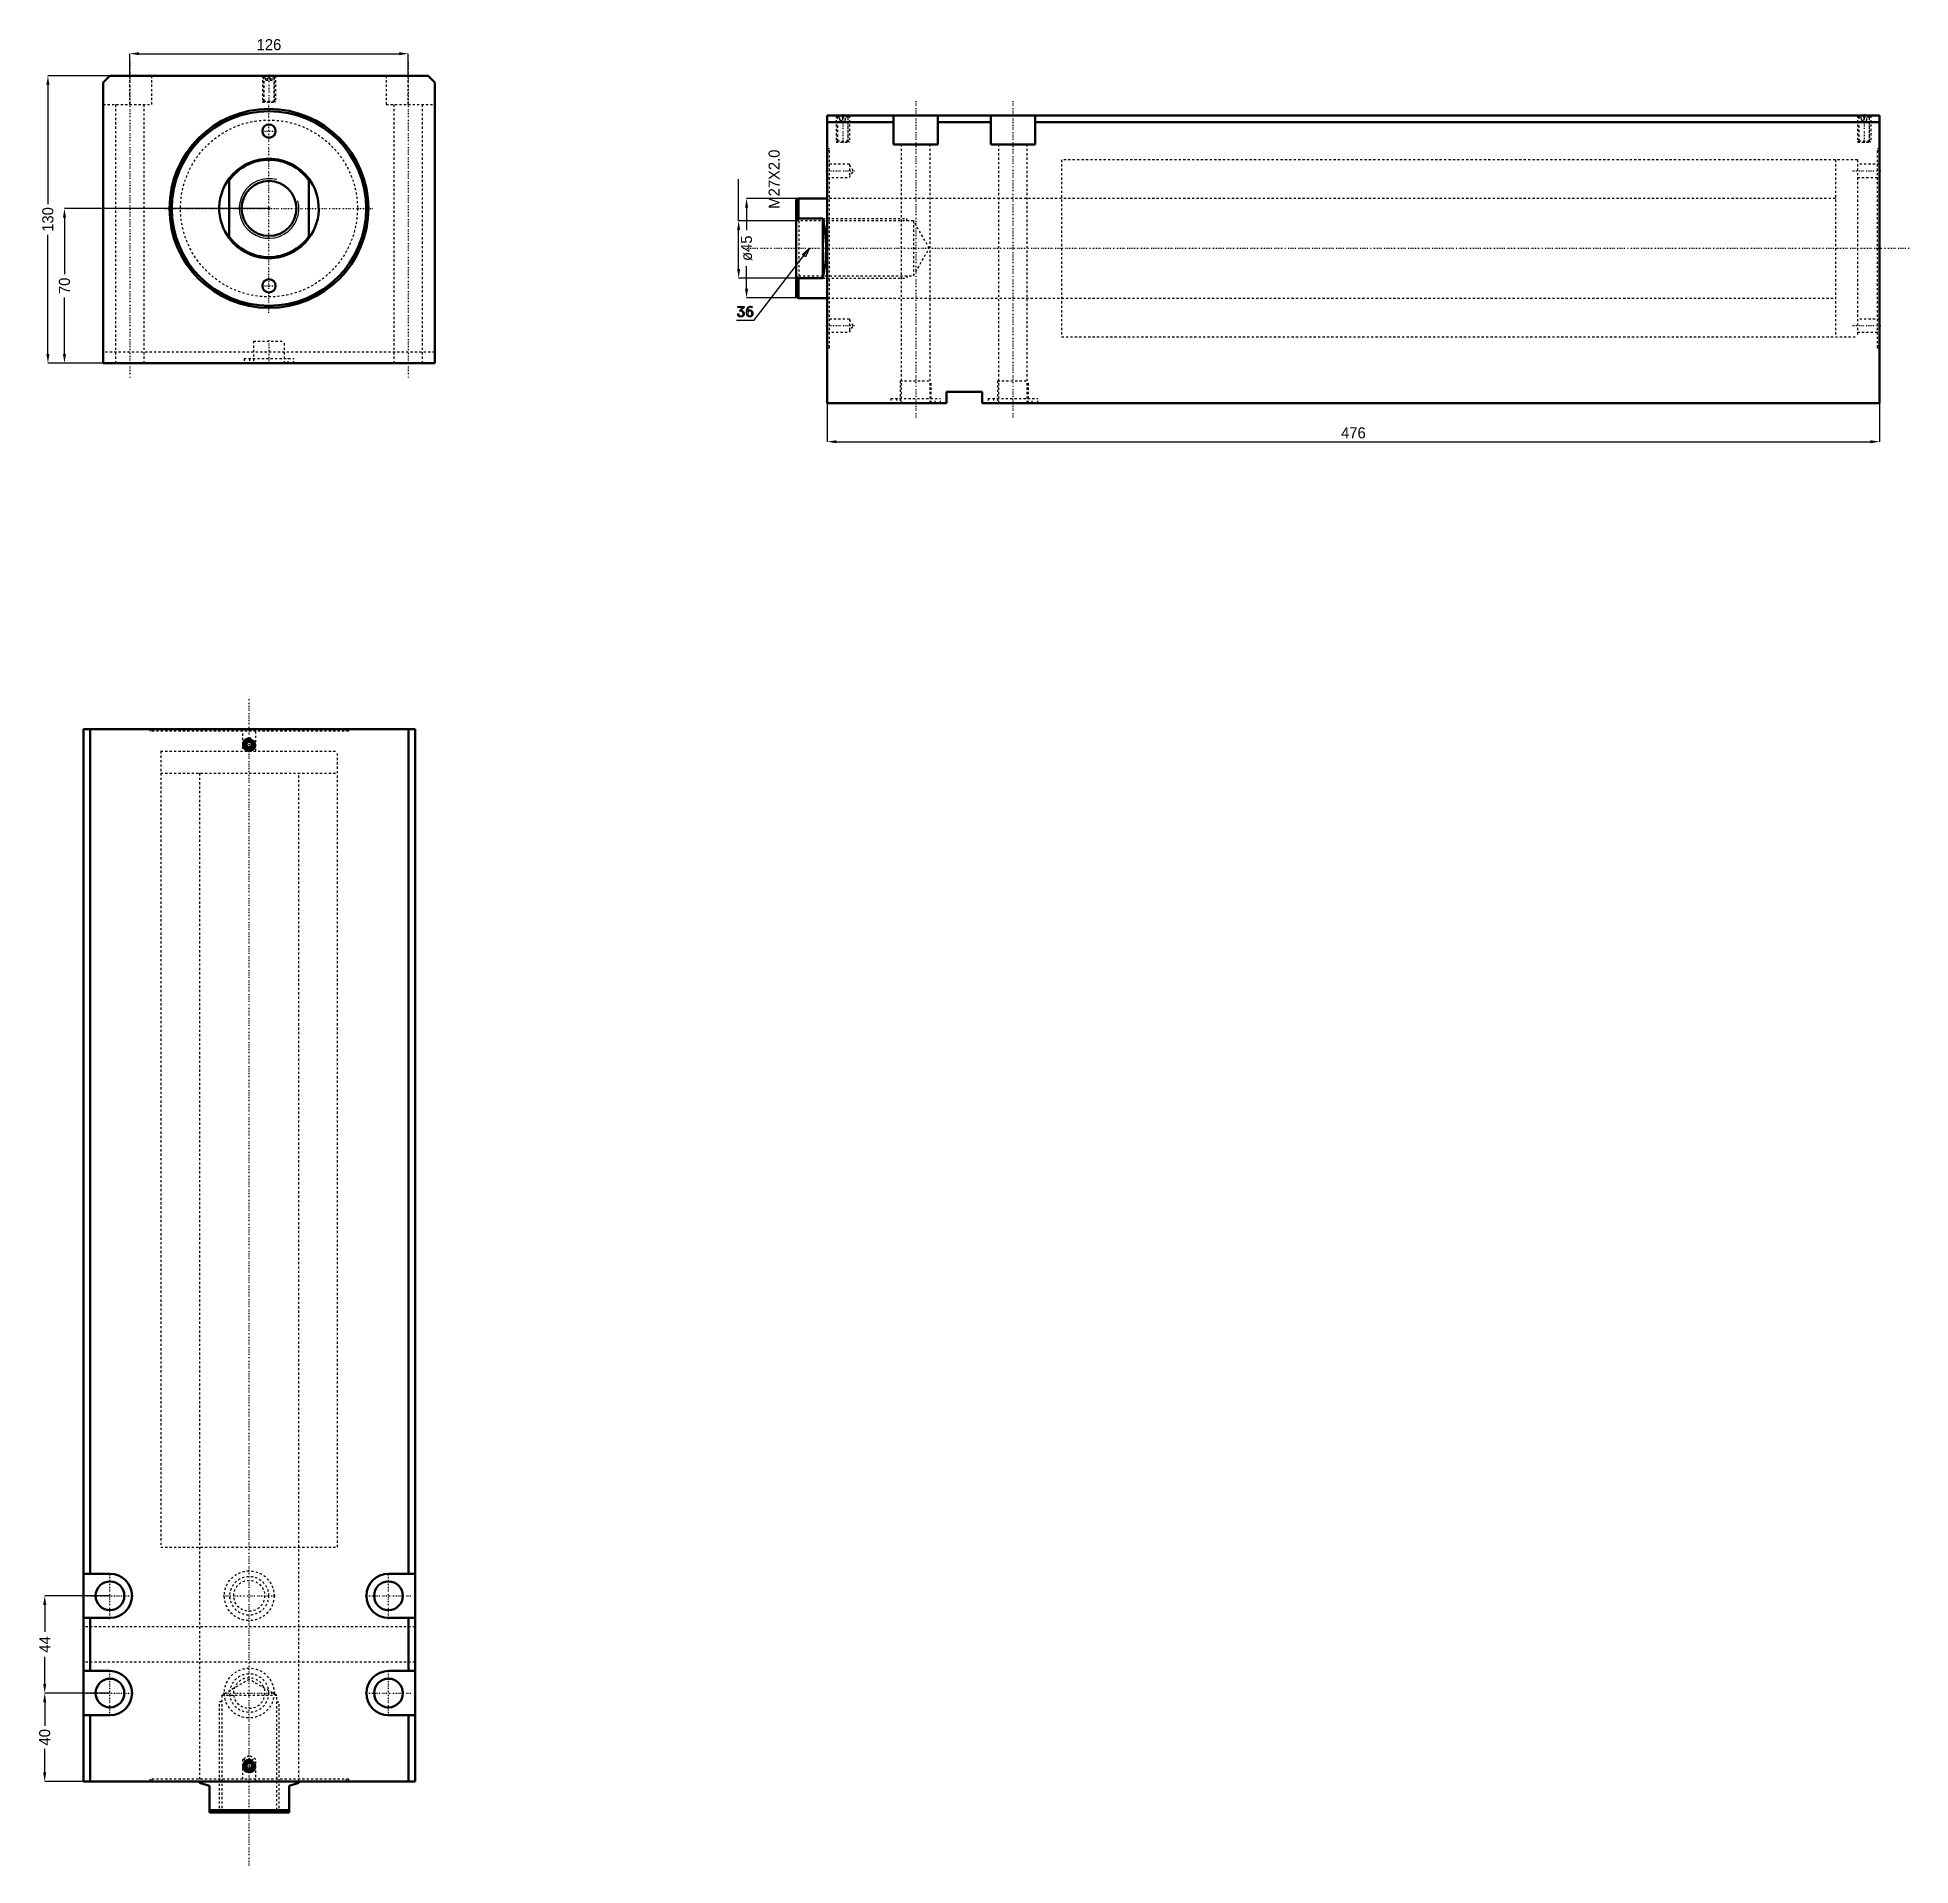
# Model space of a CAD drawing. Header units: millimetres. Extents: x -105 to 743, y -749 to 77.
import ezdxf

# ---------------------------------------------------------------- set-up
doc = ezdxf.new("R2010")
doc.units = ezdxf.units.MM
doc.linetypes.add('Center', pattern=[1.5, 0.45, -0.5, 0.05, -0.5])
doc.linetypes.add('Dashed', pattern=[2, 1, -1])
for name, color, linetype, lineweight in [('2d ConnectionPoints', 7, 'Continuous', 50), ('AM_0', 7, 'Continuous', 50), ('AM_5', 3, 'Continuous', 25), ('AM_7', 7, 'Center', 25), ('AM_9', 6, 'Dashed', 25)]:
    doc.layers.add(name, color=color, linetype=linetype, lineweight=lineweight)
doc.dimstyles.new('ISO-25', dxfattribs={"dimtxt": 2.5, "dimasz": 2.5, "dimexe": 1.25, "dimexo": 0.625, "dimtad": 1, "dimtxsty": 'Standard', "dimcen": 2.5, "dimadec": 0, "dimazin": 0, "dimtfac": 1, "dimtmove": 0, "dimatfit": 3, "dimfxl": 0, "dimarcsym": 0})

# ---------------------------------------------------------------- blocks, each defined once
blk = doc.blocks.new('1_JECX_MF_INLA_80_350_0_rod__0_in_JECX_MF_160_INLA_80_350_0__0')
at = {"layer": 'AM_0'}
for p, q in [((-18, -13.5), (-18, 13.5)), ((18, 13.5), (18, -13.5))]:
    blk.add_line(p, q, dxfattribs=at)
for points in [[(-18, 13.5), (-19.11, 11.88), (-20.07, 10.17), (-20.88, 8.38), (-21.53, 6.53), (-22.02, 4.63), (-22.34, 2.69), (-22.49, 0.73), (-22.47, -1.23), (-22.27, -3.18), (-21.91, -5.11), (-21.38, -7), (-20.69, -8.84), (-19.84, -10.61), (-18.84, -12.3), (-18, -13.5)], [(18, -13.5), (19.11, -11.88), (20.07, -10.17), (20.88, -8.38), (21.53, -6.53), (22.02, -4.63), (22.34, -2.69), (22.49, -0.73), (22.47, 1.23), (22.27, 3.18), (21.91, 5.11), (21.38, 7), (20.69, 8.84), (19.84, 10.61), (18.84, 12.3), (18, 13.5)]]:
    blk.add_lwpolyline(points, dxfattribs=at)
blk.add_circle((0, 0), 12.42, dxfattribs=at)
for radius, start, end in [(22.5, 36.8699, 143.1301), (22, 35.0968, 144.9032), (22, 215.0968, 324.9032), (22.5, 216.8699, 323.1301)]:
    blk.add_arc((0, 0), radius, start, end, dxfattribs=at)
at = {"layer": 'AM_5'}
blk.add_arc((0, 0), 13.5, 75, 15, dxfattribs=at)
blk = doc.blocks.new('2_JECX_MF_EXLA_80_350_0_body__0_in_JECX_MF_160_INLA_80_350_0__0')
at = {"layer": 'AM_0'}
for p, q in [((-72, 60), (-75, 57)), ((72, 60), (-72, 60)), ((75, 57), (72, 60)), ((-75, 57), (-75, -70)), ((75, -70), (75, 57)), ((-75, -70), (75, -70))]:
    blk.add_line(p, q, dxfattribs=at)
for centre, radius in [((0, 0), 45), ((0, 0), 44), ((0, 35), 3), ((0, -35), 3)]:
    blk.add_circle(centre, radius, dxfattribs=at)
at = {"layer": 'AM_5', "linetype": 'Dashed'}
for p, q in [((-3, 60), (-3, 48)), ((3, 60), (3, 48))]:
    blk.add_line(p, q, dxfattribs=at)
at = {"layer": 'AM_7'}
for p, q in [((-63, 66.5), (-63, -76.5)), ((0, 60.6), (0, 47.4)), ((63, 66.5), (63, -76.5)), ((0, -47.25), (0, 47.25)), ((-3.15, 35), (3.15, 35)), ((-47.25, 0), (47.25, 0)), ((-3.15, -35), (3.15, -35)), ((0, -59.5), (0, -70.5))]:
    blk.add_line(p, q, dxfattribs=at)
at = {"layer": 'AM_9'}
for p, q in [((-63, 47), (-63, 60)), ((-53, 47), (-53, 60)), ((-3, 60), (-2.46, 59.46)), ((-2.46, 59.46), (-2.46, 48.54)), ((-2.46, 59.46), (2.46, 59.46)), ((-1.9, 60), (-2.4, 59.5)), ((-2.4, 59.5), (2.4, 59.5)), ((-2.4, 59.5), (-2.4, 48)), ((-1.44, 58), (-1.44, 60)), ((-0.72, 58), (-0.72, 60)), ((0.72, 58), (0.72, 60)), ((1.44, 58), (1.44, 60)), ((2.4, 59.5), (1.9, 60)), ((2.4, 48), (2.4, 59.5)), ((2.46, 59.46), (3, 60)), ((2.46, 48.54), (2.46, 59.46)), ((53, 60), (53, 47)), ((63, 47), (63, 60)), ((-1.44, 58), (1.44, 58)), ((-75, 47), (-53, 47)), ((-69.5, 47), (-69.5, -70)), ((-56.5, -70), (-56.5, 47)), ((-2.46, 48.54), (-3, 48)), ((-3, 48), (3, 48)), ((-2.46, 48.54), (2.46, 48.54)), ((3, 48), (2.46, 48.54)), ((53, 47), (75, 47)), ((56.5, 47), (56.5, -70)), ((69.5, -70), (69.5, 47)), ((75, -65), (-75, -65)), ((-7, -60), (7, -60)), ((-7, -60), (-7, -70)), ((7, -70), (7, -60)), ((-11.25, -67.9), (11.25, -67.9)), ((-11.25, -67.9), (-11.25, -70)), ((-8.75, -67.9), (-8.75, -70)), ((8.75, -70), (8.75, -67.9)), ((11.25, -70), (11.25, -67.9))]:
    blk.add_line(p, q, dxfattribs=at)
blk.add_circle((0, 0), 40, dxfattribs=at)
blk = doc.blocks.new('*D3')
at = {"layer": 'AM_5', "color": 0, "lineweight": -2}
for p, q in [((-63, 60), (-63, 70)), ((-58.83, 70), (58.83, 70)), ((63, 60), (63, 70))]:
    blk.add_line(p, q, dxfattribs=at)
at = {"layer": 'AM_5', "color": 0}
for points in [[(-58.83, 70.69), (-58.83, 69.31), (-63, 70)], [(58.83, 69.31), (58.83, 70.69), (63, 70)]]:
    blk.add_solid(points, dxfattribs=at)
at = {"layer": 'Defpoints', "color": 0}
for p in [(63, 70), (-63, 60), (63, 60)]:
    blk.add_point(p, dxfattribs=at)
at = {"layer": 'AM_5', "color": 0, "insert": (0, 74.05), "char_height": 5, "attachment_point": 5}
blk.add_mtext('126', dxfattribs=at)
blk = doc.blocks.new('*D4')
at = {"layer": 'AM_5', "color": 0, "lineweight": -2}
for p, q in [((-72, 60), (-100, 60)), ((-100, 55.83), (-100, 1.97)), ((-100, -65.83), (-100, -11.97)), ((-75, -70), (-100, -70))]:
    blk.add_line(p, q, dxfattribs=at)
at = {"layer": 'AM_5', "color": 0}
for points in [[(-99.31, 55.83), (-100.69, 55.83), (-100, 60)], [(-100.69, -65.83), (-99.31, -65.83), (-100, -70)]]:
    blk.add_solid(points, dxfattribs=at)
at = {"layer": 'Defpoints', "color": 0}
for p in [(-72, 60), (-100, -70), (-75, -70)]:
    blk.add_point(p, dxfattribs=at)
at = {"layer": 'AM_5', "color": 0, "insert": (-100, -5), "char_height": 5, "attachment_point": 5, "rotation": 90}
blk.add_mtext('130', dxfattribs=at)
blk = doc.blocks.new('*D5')
at = {"layer": 'AM_5', "color": 0, "lineweight": -2}
for p, q in [((0, 0), (-92.5, 0)), ((-92.5, -4.17), (-92.5, -29.72)), ((-92.5, -65.83), (-92.5, -40.28)), ((-75, -70), (-92.5, -70))]:
    blk.add_line(p, q, dxfattribs=at)
at = {"layer": 'AM_5', "color": 0}
for points in [[(-91.81, -4.17), (-93.19, -4.17), (-92.5, 0)], [(-93.19, -65.83), (-91.81, -65.83), (-92.5, -70)]]:
    blk.add_solid(points, dxfattribs=at)
at = {"layer": 'Defpoints', "color": 0}
for p in [(0, 0), (-92.5, -70), (-75, -70)]:
    blk.add_point(p, dxfattribs=at)
at = {"layer": 'AM_5', "color": 0, "insert": (-92.5, -35), "char_height": 5, "attachment_point": 5, "rotation": 90}
blk.add_mtext('70', dxfattribs=at)
blk = doc.blocks.new('1_JECX_MF_INLA_80_350_0_rod__0_in_JECX_MF_160_INLA_80_350_0__4')
at = {"layer": 'AM_0'}
for p, q in [((-22.5, 0), (-22.5, -0.54)), ((22.5, -0.54), (22.5, 0)), ((-18, -2), (-22.5, -0.54)), ((-18, -14), (-18, -2)), ((22.5, -0.54), (18, -2)), ((18, -2), (18, -14)), ((-18, -13), (18, -13)), ((-18, -14), (18, -14))]:
    blk.add_line(p, q, dxfattribs=at)
at = {"layer": 'AM_5', "linetype": 'Dashed'}
for p, q in [((-13.5, -14), (-13.5, 36)), ((-12.42, 36), (-13.5, 36)), ((12.42, 36), (13.5, 36)), ((13.5, -14), (13.5, 36))]:
    blk.add_line(p, q, dxfattribs=at)
at = {"layer": 'AM_7'}
blk.add_line((0, -38), (0, 490), dxfattribs=at)
at = {"layer": 'AM_9'}
for p, q in [((-40, 466), (40, 466)), ((-40, 466), (-40, 456)), ((40, 456), (40, 466)), ((-40, 456), (40, 456)), ((-22.5, 456), (-22.5, 0)), ((22.5, 0), (22.5, 456)), ((0, 46.17), (-12.42, 39)), ((12.42, 39), (0, 46.17)), ((-12.42, 39), (12.42, 39)), ((-12.42, 39), (-12.42, -12.92)), ((12.42, -12.92), (12.42, 39)), ((-12.42, -12.92), (-13.5, -14)), ((-12.42, -12.92), (12.42, -12.92)), ((13.5, -14), (12.42, -12.92))]:
    blk.add_line(p, q, dxfattribs=at)
blk = doc.blocks.new('2_JECX_MF_EXLA_80_350_0_body__0_in_JECX_MF_160_INLA_80_350_0__4')
at = {"layer": 'AM_0'}
for p, q in [((75, 476), (-75, 476)), ((-75, 476), (-75, 0)), ((-72, 476), (-72, 94)), ((72, 476), (72, 94)), ((75, 476), (75, 0)), ((-0.72, 470.25), (-1.44, 469)), ((-1.44, 469), (-0.72, 467.75)), ((0.72, 470.25), (-0.72, 470.25)), ((-0.72, 467.75), (0.72, 467.75)), ((1.44, 469), (0.72, 470.25)), ((0.72, 467.75), (1.44, 469)), ((-63, 94), (-75, 94)), ((75, 94), (63, 94)), ((-75, 74), (-63, 74)), ((-72, 74), (-72, 50)), ((63, 74), (75, 74)), ((72, 74), (72, 50)), ((-63, 50), (-75, 50)), ((75, 50), (63, 50)), ((-75, 30), (-63, 30)), ((-72, 30), (-72, 0)), ((63, 30), (75, 30)), ((72, 30), (72, 0)), ((75, 0), (-75, 0)), ((-0.72, 8.25), (-1.44, 7)), ((-1.44, 7), (-0.72, 5.75)), ((0.72, 8.25), (-0.72, 8.25)), ((-0.72, 5.75), (0.72, 5.75)), ((1.44, 7), (0.72, 8.25)), ((0.72, 5.75), (1.44, 7))]:
    blk.add_line(p, q, dxfattribs=at)
for centre, radius in [((0, 469), 2.46), ((0, 469), 2.4), ((0, 469), 1.9), ((-63, 84), 6.5), ((63, 84), 6.5), ((-63, 40), 6.5), ((63, 40), 6.5), ((0, 7), 2.46), ((0, 7), 2.4), ((0, 7), 1.9)]:
    blk.add_circle(centre, radius, dxfattribs=at)
for centre, start, end in [((-63, 84), 270, 90), ((63, 84), 90, 270), ((-63, 40), 270, 90), ((63, 40), 90, 270)]:
    blk.add_arc(centre, 10, start, end, dxfattribs=at)
at = {"layer": 'AM_5'}
for centre in [(0, 469), (0, 7)]:
    blk.add_arc(centre, 3, 75, 15, dxfattribs=at)
at = {"layer": 'AM_7'}
for p, q in [((-3.15, 469), (3.15, 469)), ((-63, 73.5), (-63, 94.5)), ((63, 73.5), (63, 94.5)), ((-73.5, 84), (-52.5, 84)), ((-11.81, 84), (11.81, 84)), ((52.5, 84), (73.5, 84)), ((-63, 29.5), (-63, 50.5)), ((63, 29.5), (63, 50.5)), ((-73.5, 40), (-52.5, 40)), ((-11.81, 40), (11.81, 40)), ((52.5, 40), (73.5, 40)), ((-3.15, 7), (3.15, 7))]:
    blk.add_line(p, q, dxfattribs=at)
at = {"layer": 'AM_9'}
for p, q in [((-45, 476), (-45, 475)), ((45, 475), (-45, 475)), ((-44, 476), (-44, 475)), ((-3, 476), (-3, 466)), ((3, 466), (3, 476)), ((44, 475), (44, 476)), ((45, 475), (45, 476)), ((-40, 466), (40, 466)), ((-40, 466), (-40, 106)), ((40, 106), (40, 466)), ((-40, 106), (40, 106)), ((-22.5, 106), (-22.5, 0)), ((22.5, 0), (22.5, 106)), ((75, 70), (-75, 70)), ((75, 54), (-75, 54)), ((0, 11.73), (-3, 10)), ((-3, 10), (3, 10)), ((-3, 10), (-3, 0)), ((3, 10), (0, 11.73)), ((3, 0), (3, 10)), ((45, 1), (-45, 1)), ((-45, 1), (-45, 0)), ((-44, 1), (-44, 0)), ((44, 0), (44, 1)), ((45, 0), (45, 1))]:
    blk.add_line(p, q, dxfattribs=at)
for centre, radius in [((0, 84), 11.25), ((0, 84), 8.75), ((0, 84), 7), ((0, 40), 11.25), ((0, 40), 8.75), ((0, 40), 7)]:
    blk.add_circle(centre, radius, dxfattribs=at)
blk = doc.blocks.new('*D11')
at = {"layer": 'AM_5', "color": 0, "lineweight": -2}
for p, q in [((-71.94, -627.46), (-101.44, -627.46)), ((-101.44, -631.63), (-101.44, -643.79)), ((-101.44, -667.29), (-101.44, -655.13)), ((-71.94, -671.46), (-101.44, -671.46))]:
    blk.add_line(p, q, dxfattribs=at)
at = {"layer": 'AM_5', "color": 0}
for points in [[(-102.14, -631.63), (-100.75, -631.63), (-101.44, -627.46)], [(-102.14, -667.29), (-100.75, -667.29), (-101.44, -671.46)]]:
    blk.add_solid(points, dxfattribs=at)
at = {"layer": 'Defpoints', "color": 0}
for p in [(-101.44, -627.46), (-71.94, -627.46), (-71.94, -671.46)]:
    blk.add_point(p, dxfattribs=at)
at = {"layer": 'AM_5', "color": 0, "insert": (-101.44, -649.46), "char_height": 5, "attachment_point": 5, "rotation": 90}
blk.add_mtext('44', dxfattribs=at)
blk = doc.blocks.new('*D12')
at = {"layer": 'AM_5', "color": 0, "lineweight": -2}
for p, q in [((-71.94, -671.46), (-101.44, -671.46)), ((-101.44, -675.63), (-101.44, -686.21)), ((-101.44, -707.29), (-101.44, -696.71)), ((-83.94, -711.46), (-101.44, -711.46))]:
    blk.add_line(p, q, dxfattribs=at)
at = {"layer": 'AM_5', "color": 0}
for points in [[(-102.14, -675.63), (-100.75, -675.63), (-101.44, -671.46)], [(-102.14, -707.29), (-100.75, -707.29), (-101.44, -711.46)]]:
    blk.add_solid(points, dxfattribs=at)
at = {"layer": 'Defpoints', "color": 0}
for p in [(-71.94, -671.46), (-101.44, -711.46), (-83.94, -711.46)]:
    blk.add_point(p, dxfattribs=at)
at = {"layer": 'AM_5', "color": 0, "insert": (-101.44, -691.46), "char_height": 5, "attachment_point": 5, "rotation": 90}
blk.add_mtext('40', dxfattribs=at)
blk = doc.blocks.new('1_JECX_MF_INLA_80_350_0_rod__0_in_JECX_MF_160_INLA_80_350_0__2')
at = {"layer": 'AM_0'}
for p, q in [((-13, 22.5), (-14, 22)), ((-14, 22), (-14, -22)), ((0, 22.5), (-13, 22.5)), ((-13, 22.5), (-13, 13.5)), ((-13, 13.5), (-14, 12.65)), ((-2, 13.5), (-13, 13.5)), ((-2, 13.5), (-2, -13.5)), ((-14, -12.65), (-13, -13.5)), ((-13, -13.5), (-2, -13.5)), ((-13, -13.5), (-13, -22.5)), ((-14, -22), (-13, -22.5)), ((-13, -22.5), (0, -22.5))]:
    blk.add_line(p, q, dxfattribs=at)
blk.add_lwpolyline([(-2, -13.5), (-1.64, -11.88), (-1.33, -10.17), (-1.06, -8.38), (-0.85, -6.53), (-0.69, -4.63), (-0.59, -2.69), (-0.54, -0.73), (-0.55, 1.23), (-0.61, 3.18), (-0.73, 5.11), (-0.9, 7), (-1.13, 8.84), (-1.4, 10.61), (-1.73, 12.3), (-2, 13.5)], dxfattribs=at)
at = {"layer": 'AM_5', "linetype": 'Dashed'}
for p, q in [((-14, 13.5), (36, 13.5)), ((36, 12.42), (36, 13.5)), ((-14, -13.5), (36, -13.5)), ((36, -12.42), (36, -13.5))]:
    blk.add_line(p, q, dxfattribs=at)
at = {"layer": 'AM_7'}
blk.add_line((-38, 0), (490, 0), dxfattribs=at)
at = {"layer": 'AM_9'}
for p, q in [((466, 40), (456, 40)), ((456, 40), (456, -40)), ((466, 40), (466, -40)), ((456, 22.5), (0, 22.5)), ((-12.92, 12.42), (-14, 13.5)), ((39, 12.42), (-12.92, 12.42)), ((-12.92, 12.42), (-12.92, -12.42)), ((46.17, 0), (39, 12.42)), ((39, 12.42), (39, -12.42)), ((39, -12.42), (46.17, 0)), ((-14, -13.5), (-12.92, -12.42)), ((-12.92, -12.42), (39, -12.42)), ((0, -22.5), (456, -22.5)), ((456, -40), (466, -40))]:
    blk.add_line(p, q, dxfattribs=at)
blk = doc.blocks.new('2_JECX_MF_EXLA_80_350_0_body__0_in_JECX_MF_160_INLA_80_350_0__2')
at = {"layer": 'AM_0'}
for p, q in [((0, -70), (0, 60)), ((476, 60), (0, 60)), ((30, 47), (30, 60)), ((50, 47), (50, 60)), ((74, 47), (74, 60)), ((94, 47), (94, 60)), ((476, -70), (476, 60)), ((30, 57), (0, 57)), ((74, 57), (50, 57)), ((476, 57), (94, 57)), ((30, 47), (50, 47)), ((74, 47), (94, 47)), ((70, -65), (54, -65)), ((54, -65), (54, -70)), ((70, -70), (70, -65)), ((54, -70), (0, -70)), ((476, -70), (70, -70))]:
    blk.add_line(p, q, dxfattribs=at)
at = {"layer": 'AM_5', "linetype": 'Dashed'}
for p, q in [((4, 60), (4, 48)), ((10, 60), (10, 48)), ((466, 60), (466, 48)), ((472, 60), (472, 48))]:
    blk.add_line(p, q, dxfattribs=at)
at = {"layer": 'AM_7'}
for p, q in [((7, 60.6), (7, 47.4)), ((40, 66.5), (40, -76.5)), ((84, 66.5), (84, -76.5)), ((469, 60.6), (469, 47.4)), ((-0.59, 35), (12.32, 35)), ((463.68, 35), (476.59, 35)), ((-0.59, -35), (12.32, -35)), ((463.68, -35), (476.59, -35))]:
    blk.add_line(p, q, dxfattribs=at)
at = {"layer": 'AM_9'}
for p, q in [((4, 60), (4.54, 59.46)), ((4.54, 59.46), (4.54, 48.54)), ((4.54, 59.46), (9.46, 59.46)), ((5.1, 60), (4.6, 59.5)), ((4.6, 59.5), (4.6, 48)), ((4.6, 59.5), (9.4, 59.5)), ((5.75, 58), (5.75, 60)), ((7, 58), (7, 60)), ((8.25, 58), (8.25, 60)), ((9.4, 59.5), (8.9, 60)), ((9.4, 48), (9.4, 59.5)), ((9.46, 59.46), (10, 60)), ((9.46, 48.54), (9.46, 59.46)), ((466, 60), (466.54, 59.46)), ((466.54, 59.46), (466.54, 48.54)), ((466.54, 59.46), (471.46, 59.46)), ((467.1, 60), (466.6, 59.5)), ((466.6, 59.5), (471.4, 59.5)), ((466.6, 59.5), (466.6, 48)), ((467.75, 58), (467.75, 60)), ((469, 58), (469, 60)), ((470.25, 58), (470.25, 60)), ((471.4, 59.5), (470.9, 60)), ((471.4, 48), (471.4, 59.5)), ((471.46, 59.46), (472, 60)), ((471.46, 48.54), (471.46, 59.46)), ((5.75, 58), (8.25, 58)), ((467.75, 58), (470.25, 58)), ((1, 45), (0, 45)), ((1, 44), (0, 44)), ((1, -45), (1, 45)), ((4.54, 48.54), (4, 48)), ((4, 48), (10, 48)), ((4.54, 48.54), (9.46, 48.54)), ((10, 48), (9.46, 48.54)), ((33.5, 47), (33.5, -70)), ((46.5, -70), (46.5, 47)), ((77.5, 47), (77.5, -70)), ((90.5, -70), (90.5, 47)), ((466.54, 48.54), (466, 48)), ((466, 48), (472, 48)), ((466.54, 48.54), (471.46, 48.54)), ((472, 48), (471.46, 48.54)), ((475, -45), (475, 45)), ((476, 45), (475, 45)), ((476, 44), (475, 44)), ((10, 38), (0, 38)), ((11.73, 35), (10, 38)), ((10, 38), (10, 32)), ((10, 32), (11.73, 35)), ((466, 40), (106, 40)), ((106, 40), (106, -40)), ((466, 40), (466, -40)), ((476, 38), (466, 38)), ((0, 32), (10, 32)), ((466, 32), (476, 32)), ((106, 22.5), (0, 22.5)), ((0, -22.5), (106, -22.5)), ((10, -32), (0, -32)), ((11.73, -35), (10, -32)), ((10, -32), (10, -38)), ((476, -32), (466, -32)), ((0, -38), (10, -38)), ((10, -38), (11.73, -35)), ((106, -40), (466, -40)), ((466, -38), (476, -38)), ((0, -44), (1, -44)), ((0, -45), (1, -45)), ((475, -44), (476, -44)), ((475, -45), (476, -45)), ((33, -60), (47, -60)), ((33, -60), (33, -70)), ((47, -70), (47, -60)), ((77, -60), (91, -60)), ((77, -60), (77, -70)), ((91, -70), (91, -60)), ((28.75, -67.9), (51.25, -67.9)), ((28.75, -67.9), (28.75, -70)), ((31.25, -67.9), (31.25, -70)), ((48.75, -70), (48.75, -67.9)), ((51.25, -70), (51.25, -67.9)), ((72.75, -67.9), (95.25, -67.9)), ((72.75, -67.9), (72.75, -70)), ((75.25, -67.9), (75.25, -70)), ((92.75, -70), (92.75, -67.9)), ((95.25, -70), (95.25, -67.9))]:
    blk.add_line(p, q, dxfattribs=at)
blk = doc.blocks.new('*D19')
at = {"layer": 'AM_5', "color": 0, "lineweight": -2}
for p, q in [((252.52, -88), (252.52, -105.5)), ((728.52, -88), (728.52, -105.5)), ((256.69, -105.5), (724.35, -105.5))]:
    blk.add_line(p, q, dxfattribs=at)
at = {"layer": 'AM_5', "color": 0}
for points in [[(256.69, -104.81), (256.69, -106.2), (252.52, -105.5)], [(724.35, -104.81), (724.35, -106.2), (728.52, -105.5)]]:
    blk.add_solid(points, dxfattribs=at)
at = {"layer": 'Defpoints', "color": 0}
for p in [(252.52, -88), (728.52, -88), (728.52, -105.5)]:
    blk.add_point(p, dxfattribs=at)
at = {"layer": 'AM_5', "color": 0, "insert": (490.52, -101.5), "char_height": 5, "attachment_point": 5}
blk.add_mtext('476', dxfattribs=at)
blk = doc.blocks.new('*D20')
at = {"layer": 'AM_5', "color": 0, "lineweight": -2}
for p, q in [((239.52, 4.5), (216.02, 4.5)), ((216.02, 0.33), (216.02, -9.83)), ((216.02, -36.33), (216.02, -26.17)), ((239.52, -40.5), (216.02, -40.5))]:
    blk.add_line(p, q, dxfattribs=at)
at = {"layer": 'AM_5', "color": 0}
for points in [[(215.33, 0.33), (216.72, 0.33), (216.02, 4.5)], [(215.33, -36.33), (216.72, -36.33), (216.02, -40.5)]]:
    blk.add_solid(points, dxfattribs=at)
at = {"layer": 'Defpoints', "color": 0}
for p in [(216.02, 4.5), (239.52, 4.5), (239.52, -40.5)]:
    blk.add_point(p, dxfattribs=at)
at = {"layer": 'AM_5', "color": 0, "insert": (216.02, -18), "char_height": 5, "attachment_point": 5, "rotation": 90}
blk.add_mtext('ø45', dxfattribs=at)
blk = doc.blocks.new('*D21')
at = {"layer": 'AM_5', "color": 0, "lineweight": -2}
for p, q in [((212.44, -5.58), (212.44, 13.25)), ((239.6, -5.58), (212.44, -5.58)), ((212.44, -27.33), (212.44, -9.75)), ((238.52, -31.5), (212.44, -31.5))]:
    blk.add_line(p, q, dxfattribs=at)
at = {"layer": 'AM_5', "color": 0}
for points in [[(211.74, -9.75), (213.13, -9.75), (212.44, -5.58)], [(211.74, -27.33), (213.13, -27.33), (212.44, -31.5)]]:
    blk.add_solid(points, dxfattribs=at)
at = {"layer": 'Defpoints', "color": 0}
for p in [(239.6, -5.58), (212.44, -31.5), (238.52, -31.5)]:
    blk.add_point(p, dxfattribs=at)
at = {"layer": 'AM_5', "color": 0, "insert": (228.52, 13.25), "char_height": 5, "attachment_point": 5, "rotation": 90}
blk.add_mtext('M27X2.0', dxfattribs=at)

msp = doc.modelspace()

# ---------------------------------------------------------------- linework, layer by layer
at = {"layer": '2d ConnectionPoints'}
for p in [(0, 0), (252.521, -18.001), (-8.945, -711.461)]:
    msp.add_point(p, dxfattribs=at)
at = {"layer": 'AM_5'}
for p, q in [((219.521, -50.501), (244.521, -18.001)), ((211.521, -50.501), (219.521, -50.501))]:
    msp.add_line(p, q, dxfattribs=at)
for points in [[(244.521, -18.001), (242.641, -21.812), (241.32, -20.796), (244.521, -18.001)], [(212.453, -47.695), (212.453, -47.695), (212.459, -47.805), (212.488, -47.96), (212.488, -47.96), (212.542, -48.101), (212.591, -48.189), (212.591, -48.189), (212.65, -48.269), (212.753, -48.376), (212.753, -48.376), (212.872, -48.464), (212.96, -48.514), (212.96, -48.514), (213.054, -48.555), (213.199, -48.599), (213.199, -48.599), (213.35, -48.623), (213.454, -48.628), (213.454, -48.628), (213.565, -48.623), (213.725, -48.599), (213.725, -48.599), (213.879, -48.554), (213.978, -48.512), (213.978, -48.512), (214.071, -48.462), (214.197, -48.372), (214.197, -48.372), (214.305, -48.265), (214.368, -48.184), (214.368, -48.184), (214.42, -48.096), (214.477, -47.955), (214.477, -47.955), (214.508, -47.803), (214.514, -47.695), (214.514, -47.695), (214.506, -47.541), (214.463, -47.329), (214.463, -47.329), (214.383, -47.138), (214.309, -47.024), (214.309, -47.024), (214.221, -46.919), (214.067, -46.783), (214.067, -46.783), (213.885, -46.672), (213.748, -46.611), (213.748, -46.611), (213.602, -46.561), (213.369, -46.507), (213.369, -46.507), (213.118, -46.478), (212.941, -46.473), (212.941, -46.018), (214.26, -44.724), (212.057, -44.724), (212.057, -44.289), (214.878, -44.289), (214.878, -44.744), (213.529, -46.076), (213.529, -46.076), (213.823, -46.144), (214.198, -46.291), (214.198, -46.291), (214.493, -46.492), (214.645, -46.656), (214.645, -46.656), (214.767, -46.839), (214.898, -47.136), (214.898, -47.136), (214.968, -47.462), (214.982, -47.695), (214.982, -47.695), (214.973, -47.863), (214.925, -48.097), (214.925, -48.097), (214.836, -48.31), (214.754, -48.441), (214.754, -48.441), (214.658, -48.56), (214.494, -48.716), (214.494, -48.716), (214.306, -48.844), (214.168, -48.914), (214.168, -48.914), (214.023, -48.971), (213.8, -49.033), (213.8, -49.033), (213.571, -49.066), (213.415, -49.073), (213.415, -49.073), (213.264, -49.066), (213.044, -49.033), (213.044, -49.033), (212.834, -48.972), (212.699, -48.915), (212.699, -48.915), (212.571, -48.846), (212.398, -48.719), (212.398, -48.719), (212.249, -48.564), (212.162, -48.446), (212.162, -48.446), (212.089, -48.316), (212.01, -48.102), (212.01, -48.102), (211.967, -47.865), (211.959, -47.695), (212.453, -47.695)], [(217.487, -49.04), (217.487, -49.04), (217.267, -49.03), (216.974, -48.977), (216.974, -48.977), (216.726, -48.877), (216.585, -48.785), (216.585, -48.785), (216.462, -48.676), (216.308, -48.484), (216.308, -48.484), (216.19, -48.258), (216.132, -48.09), (216.132, -48.09), (216.086, -47.906), (216.037, -47.603), (216.037, -47.603), (216.01, -47.268), (216.005, -47.025), (216.005, -47.025), (216.021, -46.528), (216.103, -45.865), (216.103, -45.865), (216.255, -45.303), (216.396, -44.984), (216.396, -44.984), (216.571, -44.718), (216.901, -44.429), (216.901, -44.429), (217.311, -44.273), (217.63, -44.243), (217.63, -44.243), (217.783, -44.248), (217.993, -44.272), (217.993, -44.272), (218.179, -44.316), (218.29, -44.357), (218.29, -44.357), (218.392, -44.406), (218.536, -44.489), (218.536, -44.489), (218.667, -44.587), (218.748, -44.659), (218.39, -44.952), (218.39, -44.952), (218.344, -44.898), (218.262, -44.826), (218.262, -44.826), (218.164, -44.765), (218.09, -44.729), (218.09, -44.729), (218.009, -44.699), (217.878, -44.667), (217.878, -44.667), (217.734, -44.65), (217.63, -44.646), (217.63, -44.646), (217.466, -44.659), (217.248, -44.726), (217.248, -44.726), (217.063, -44.85), (216.959, -44.965), (216.959, -44.965), (216.868, -45.096), (216.754, -45.31), (216.754, -45.31), (216.668, -45.542), (216.626, -45.707), (216.626, -45.707), (216.591, -45.881), (216.548, -46.153), (216.548, -46.153), (216.515, -46.441), (216.499, -46.642), (216.499, -46.642), (216.571, -46.502), (216.694, -46.319), (216.694, -46.319), (216.834, -46.168), (216.936, -46.084), (216.936, -46.084), (217.045, -46.016), (217.222, -45.942), (217.222, -45.942), (217.415, -45.902), (217.552, -45.894), (217.552, -45.894), (217.713, -45.903), (217.94, -45.951), (217.94, -45.951), (218.15, -46.039), (218.28, -46.12), (218.28, -46.12), (218.4, -46.216), (218.559, -46.383), (218.559, -46.383), (218.692, -46.576), (218.766, -46.72), (218.766, -46.72), (218.827, -46.871), (218.894, -47.107), (218.894, -47.107), (218.93, -47.351), (218.936, -47.519), (218.936, -47.519), (218.929, -47.695), (218.89, -47.942), (218.89, -47.942), (218.817, -48.171), (218.749, -48.314), (218.749, -48.314), (218.669, -48.446), (218.526, -48.621), (218.526, -48.621), (218.358, -48.768), (218.231, -48.85), (218.231, -48.85), (218.095, -48.919), (217.879, -48.993), (217.879, -48.993), (217.649, -49.033), (217.487, -49.04)], [(217.493, -48.631), (217.493, -48.631), (217.611, -48.625), (217.772, -48.595), (217.772, -48.595), (217.918, -48.539), (218.005, -48.488), (218.005, -48.488), (218.085, -48.426), (218.189, -48.317), (218.189, -48.317), (218.275, -48.187), (218.322, -48.09), (218.322, -48.09), (218.361, -47.984), (218.403, -47.815), (218.403, -47.815), (218.425, -47.631), (218.429, -47.5), (218.429, -47.5), (218.425, -47.377), (218.404, -47.203), (218.404, -47.203), (218.365, -47.04), (218.329, -46.938), (218.329, -46.938), (218.284, -46.842), (218.203, -46.713), (218.203, -46.713), (218.103, -46.604), (218.026, -46.541), (218.026, -46.541), (217.942, -46.488), (217.802, -46.431), (217.802, -46.431), (217.646, -46.401), (217.532, -46.395), (217.532, -46.395), (217.415, -46.401), (217.25, -46.434), (217.25, -46.434), (217.1, -46.495), (217.007, -46.551), (217.007, -46.551), (216.923, -46.618), (216.81, -46.735), (216.81, -46.735), (216.717, -46.872), (216.665, -46.975), (216.665, -46.975), (216.621, -47.085), (216.574, -47.26), (216.574, -47.26), (216.549, -47.447), (216.544, -47.578), (216.544, -47.578), (216.549, -47.697), (216.572, -47.867), (216.572, -47.867), (216.615, -48.024), (216.655, -48.122), (216.655, -48.122), (216.703, -48.214), (216.791, -48.335), (216.791, -48.335), (216.897, -48.438), (216.978, -48.496), (216.978, -48.496), (217.067, -48.544), (217.213, -48.597), (217.213, -48.597), (217.376, -48.625), (217.493, -48.631)]]:
    msp.add_lwpolyline(points, dxfattribs=at)

# ---------------------------------------------------------------- block references
for name, p in [('2_JECX_MF_EXLA_80_350_0_body__0_in_JECX_MF_160_INLA_80_350_0__0', (0, 0)), ('2_JECX_MF_EXLA_80_350_0_body__0_in_JECX_MF_160_INLA_80_350_0__2', (252.521, -18.001)), ('1_JECX_MF_INLA_80_350_0_rod__0_in_JECX_MF_160_INLA_80_350_0__0', (0, 0)), ('1_JECX_MF_INLA_80_350_0_rod__0_in_JECX_MF_160_INLA_80_350_0__2', (252.521, -18.001)), ('1_JECX_MF_INLA_80_350_0_rod__0_in_JECX_MF_160_INLA_80_350_0__4', (-8.945, -711.461)), ('2_JECX_MF_EXLA_80_350_0_body__0_in_JECX_MF_160_INLA_80_350_0__4', (-8.945, -711.461))]:
    msp.add_blockref(name, p)

# ---------------------------------------------------------------- dimensions: what is measured, and where the dimension line sits
for base, p1, p2, text, picture, middle in [((63, 70), (-63, 60), (63, 60), '126', '*D3', (0, 70)), ((728.521, -105.501), (252.521, -88.001), (728.521, -88.001), '476', '*D19', (490.521, -105.501))]:
    dim = msp.add_linear_dim(base=base, p1=p1, p2=p2, text=text, dimstyle='ISO-25', override={"dimtxt": 5, "dimasz": 4.166667, "dimexe": 0, "dimexo": 0, "dimgap": 1.5}, dxfattribs=at)
    dim.commit()
    dim.dimension.update_dxf_attribs({"geometry": picture, "text_midpoint": middle, "dimtype": 160})
for base, p1, p2, text, picture, middle in [((-100, -70), (-72, 60), (-75, -70), '130', '*D4', (-100, -5)), ((212.437, -31.501), (239.603, -5.584), (238.521, -31.501), 'M27X2.0', '*D21', (228.521, 13.25)), ((-92.5, -70), (0, 0), (-75, -70), '70', '*D5', (-92.5, -35)), ((216.021, 4.499), (239.521, -40.501), (239.521, 4.499), 'ø45', '*D20', (216.021, -18.001)), ((-101.445, -627.461), (-71.945, -671.461), (-71.945, -627.461), '44', '*D11', (-101.445, -649.461)), ((-101.445, -711.461), (-71.945, -671.461), (-83.945, -711.461), '40', '*D12', (-101.445, -691.461))]:
    dim = msp.add_linear_dim(base=base, p1=p1, p2=p2, angle=90, text=text, dimstyle='ISO-25', override={"dimtxt": 5, "dimasz": 4.166667, "dimexe": 0, "dimexo": 0, "dimgap": 1.5}, dxfattribs=at)
    dim.commit()
    dim.dimension.update_dxf_attribs({"geometry": picture, "text_midpoint": middle, "dimtype": 160, "text_rotation": 90})

doc.saveas('drawing.dxf')
